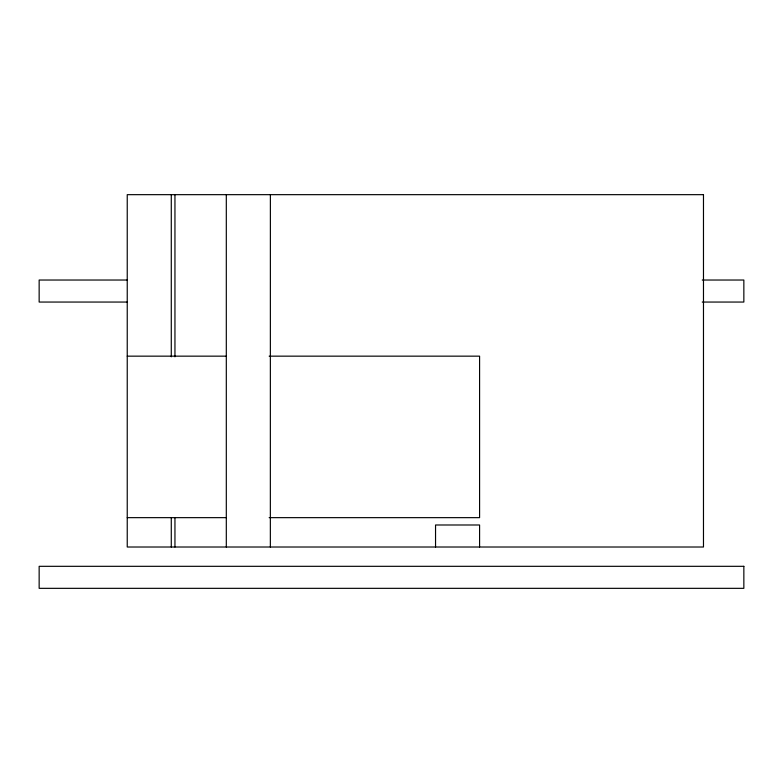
<?xml version="1.0" encoding="UTF-8"?>
<svg xmlns="http://www.w3.org/2000/svg" width="783" height="783" viewBox="0 0 783 783"><rect width="100%" height="100%" fill="white"/><g stroke="black" fill="none" stroke-linecap="round" stroke-linejoin="round"><path stroke-width="1.17" d="M127.237 280.03L39.15 280.03L39.15 302.052L127.237 302.052M702.253 280.03L743.85 280.03L743.85 302.052L702.253 302.052M127.237 356.157L226.336 356.157M269.156 356.157L479.587 356.157L479.587 517.651L269.156 517.651M127.237 517.651L226.336 517.651M479.587 547.014L479.587 524.992L435.544 524.992L435.544 547.014M270.38 194.664L270.35 547.014M226.307 194.664L226.307 547.014M174.952 194.664L174.952 356.813M174.952 517.651L174.952 547.014M171.281 194.664L171.281 356.813M171.281 517.651L171.281 547.014M703.477 194.664L127.237 194.664L127.237 547.014L703.477 547.014L703.477 194.664M743.85 566.315L39.15 566.315L39.15 588.336L743.85 588.336L743.85 566.315"/></g></svg>
